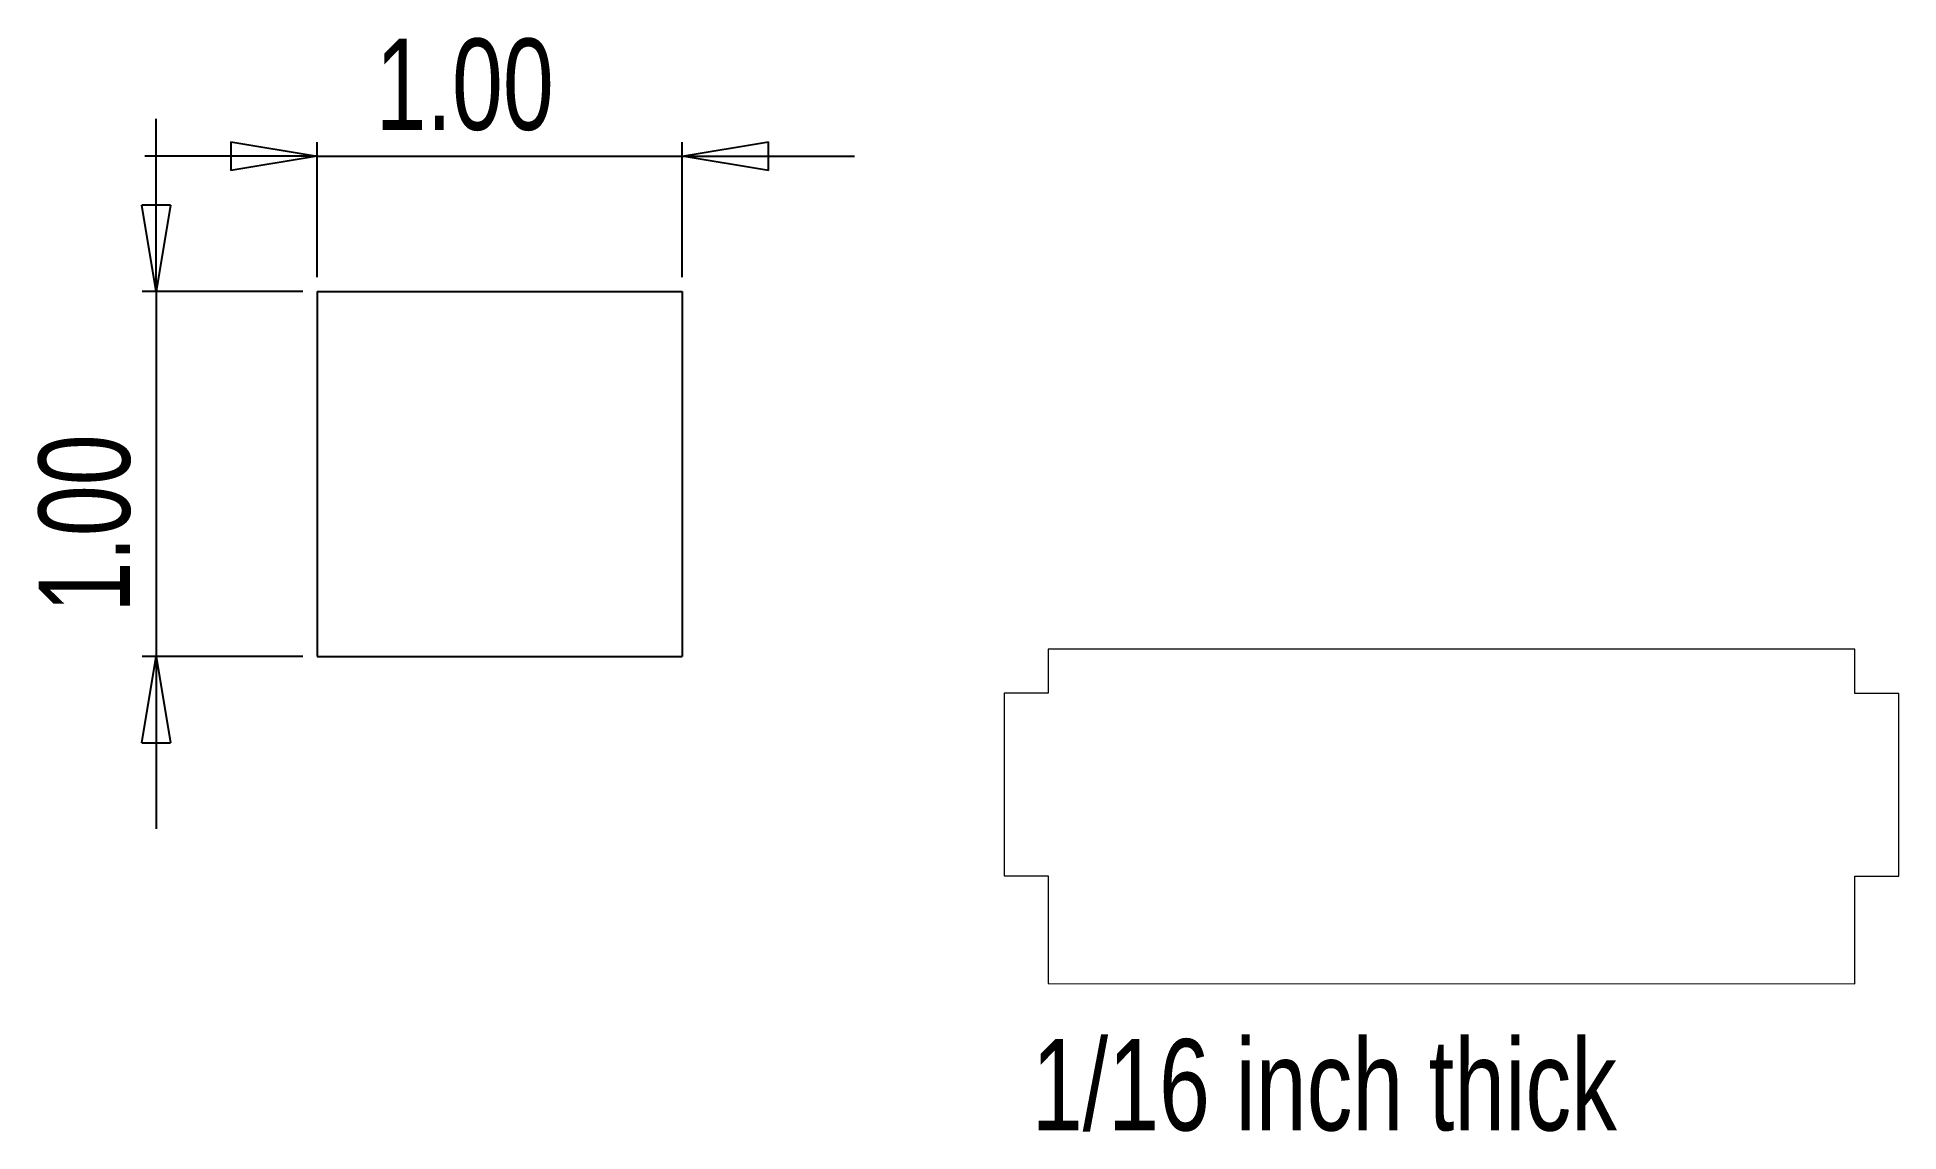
# Model space of a CAD drawing. Header units: inches. Extents: x 1.26 to 6.36, y 4.29 to 7.29.
import ezdxf

# ---------------------------------------------------------------- set-up
doc = ezdxf.new("R2010")
doc.units = ezdxf.units.IN
doc.header["$MEASUREMENT"] = 0
doc.layers.add('FORMAT', color=7, linetype='Continuous')
doc.styles.add('SLDTEXTSTYLE0', font='TXT', dxfattribs={"width": 0.75})
doc.dimstyles.new('SLDDIMSTYLE0', dxfattribs={"dimtxt": 0.25, "dimasz": 0.236, "dimexe": 0, "dimexo": 0.0625, "dimgap": 0.0625, "dimtad": 1, "dimrnd": 1e-09, "dimzin": 4, "dimdsep": 46, "dimtxsty": 'SLDTEXTSTYLE0', "dimblk1": 'CLOSED', "dimblk2": 'CLOSED', "dimsah": 1, "dimcen": 0.09, "dimadec": 0, "dimazin": 1, "dimtfac": 1, "dimtmove": 0, "dimatfit": 0, "dimldrblk": 'CLOSED', "dimfxl": 0, "dimfrac": 2, "dimtolj": 1, "dimtzin": 12, "dimarcsym": 0})

# ---------------------------------------------------------------- blocks, each defined once
blk = doc.blocks.new('_CLOSED')
at = {"color": 0, "linetype": 'ByBlock', "lineweight": -2}
for p, q in [((-1, 0.166667), (0, 0)), ((-1, 0.166667), (-1, -0.166667)), ((0, 0), (-1, -0.166667)), ((0, 0), (-1, 0))]:
    blk.add_line(p, q, dxfattribs=at)
blk = doc.blocks.new('_D')
at = {"layer": 'FORMAT', "transparency": 16777216}
for p, q in [((1.5896, 6.5919), (1.5896, 7.0639)), ((1.9912, 6.5919), (1.5506, 6.5919)), ((1.5896, 6.5919), (1.5896, 5.5919)), ((1.9912, 5.5919), (1.5506, 5.5919)), ((1.5896, 5.5919), (1.5896, 5.1199))]:
    blk.add_line(p, q, dxfattribs=at)
at = {"layer": 'FORMAT', "transparency": 16777216, "xscale": 0.236, "yscale": 0.236}
for p, rotation in [((1.5896, 6.5919, 0.0039), 270.0000000000004), ((1.5896, 5.5919, 0.0039), 90.0000000000004)]:
    blk.add_blockref('_CLOSED', p, dxfattribs=dict(at, rotation=rotation))
at = {"layer": 'FORMAT', "transparency": 16777216, "insert": (1.2673, 5.7125, 0.0039), "char_height": 0.25, "attachment_point": 1, "rotation": 90, "style": 'SLDTEXTSTYLE0'}
blk.add_mtext('1.00', dxfattribs=at)
blk = doc.blocks.new('_D_1')
at = {"layer": 'FORMAT', "transparency": 16777216}
for p, q in [((2.0302, 6.6309), (2.0302, 7.0007)), ((3.0302, 6.6309), (3.0302, 7.0007)), ((2.0302, 6.9617), (1.5582, 6.9617)), ((2.0302, 6.9617), (3.0302, 6.9617)), ((3.0302, 6.9617), (3.5022, 6.9617))]:
    blk.add_line(p, q, dxfattribs=at)
at = {"layer": 'FORMAT', "transparency": 16777216, "xscale": 0.236, "yscale": 0.236}
blk.add_blockref('_CLOSED', (2.0302, 6.9617, 0.0039), dxfattribs=at)
at = {"layer": 'FORMAT', "transparency": 16777216, "xscale": 0.236, "yscale": 0.236, "rotation": 180.0000000000004}
blk.add_blockref('_CLOSED', (3.0302, 6.9617, 0.0039), dxfattribs=at)
at = {"layer": 'FORMAT', "transparency": 16777216, "insert": (2.1904, 7.284, 0.0039), "char_height": 0.25, "attachment_point": 1, "style": 'SLDTEXTSTYLE0'}
blk.add_mtext('1.00', dxfattribs=at)

msp = doc.modelspace()

# ---------------------------------------------------------------- linework, layer by layer
at = {"color": 7, "linetype": 'Continuous', "lineweight": 15}
for p, q in [((6.2422, 5.6119), (4.0322, 5.6119)), ((4.0322, 5.6119), (4.0322, 5.4919)), ((6.2422, 5.4909), (6.2422, 5.6119)), ((3.9122, 5.4919), (3.9122, 4.9919)), ((4.0322, 5.4919), (3.9122, 5.4919)), ((6.3622, 5.4909), (6.2422, 5.4909)), ((6.3622, 4.9909), (6.3622, 5.4909)), ((3.9122, 4.9919), (4.0322, 4.9919)), ((4.0322, 4.9919), (4.0322, 4.6969)), ((6.2422, 4.9909), (6.3622, 4.9909)), ((6.2422, 4.6959), (6.2422, 4.9909)), ((4.0322, 4.6969), (6.2422, 4.6959))]:
    msp.add_line(p, q, dxfattribs=at)
at = {"layer": 'FORMAT'}
for p, q in [((2.0302, 6.5919), (3.0302, 6.5919)), ((2.0302, 6.5919), (2.0302, 5.5919)), ((3.0302, 6.5919), (3.0302, 5.5919)), ((2.0302, 5.5919), (3.0302, 5.5919))]:
    msp.add_line(p, q, dxfattribs=at)

# ---------------------------------------------------------------- texts
at = {"layer": 'FORMAT', "insert": (3.9876, 4.5444), "char_height": 0.25, "attachment_point": 1, "style": 'SLDTEXTSTYLE0'}
msp.add_mtext('1/16 inch thick', dxfattribs=at)

# ---------------------------------------------------------------- dimensions: what is measured, and where the dimension line sits
at = {"layer": 'FORMAT'}
dim = msp.add_linear_dim(base=(3.0302, 6.9617), p1=(2.0302, 6.5919), p2=(3.0302, 6.5919), dimstyle='SLDDIMSTYLE0', dxfattribs=at)
dim.commit()
dim.dimension.update_dxf_attribs({"geometry": '_D_1', "text_midpoint": (2.6152, 6.9617), "dimtype": 160})
dim = msp.add_linear_dim(base=(1.5896, 5.5919), p1=(2.0302, 6.5919), p2=(2.0302, 5.5919), angle=90, dimstyle='SLDDIMSTYLE0', dxfattribs=at)
dim.commit()
dim.dimension.update_dxf_attribs({"geometry": '_D', "text_midpoint": (1.5896, 6.1373), "dimtype": 160})

doc.saveas('drawing.dxf')
